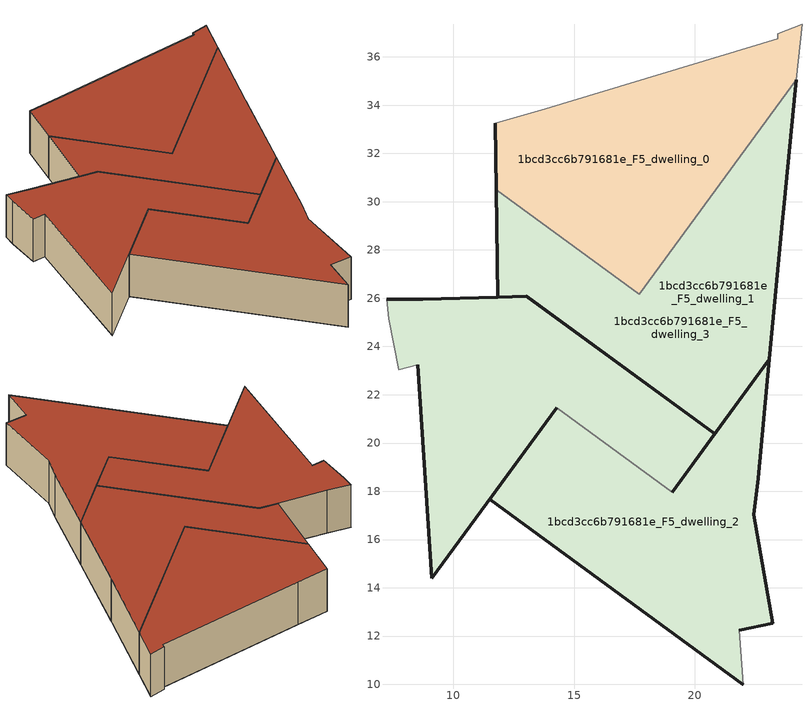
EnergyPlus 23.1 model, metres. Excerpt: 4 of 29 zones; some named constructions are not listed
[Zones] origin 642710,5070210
1bcd3cc6b791681e_F5_dwelling_0
 floor to 1bcd3cc6b791681e_F4_dwelling_0 (EU_floor_Construction): 17.71,26.16 24.21,35.05 24.44,37.35 23.44,36.95 23.44,36.75 13.83,33.85 11.73,33.25 11.77,30.5 z15
 wall outside (EU_wall_Construction): 11.77,30.5 11.73,33.25 z15:18
 wall adiabatic (EU_wall_Construction): 11.73,33.25 13.83,33.85 23.44,36.75 23.44,36.95 24.44,37.35 24.21,35.05 z15:18
 wall to 1bcd3cc6b791681e_F5_dwelling_1 (EU_wall_Construction): 24.21,35.05 17.71,26.16 11.77,30.5 z15:18
 roof outside (EU_roof_Construction): 24.44,37.35 24.21,35.05 17.71,26.16 11.77,30.5 11.73,33.25 13.83,33.85 23.44,36.75 23.44,36.95 z18
1bcd3cc6b791681e_F5_dwelling_1
 floor outside (EU_floor_Construction): 23.09,23.47 23.64,29.35 23.66,29.52 24.21,35.05 17.71,26.16 11.77,30.5 11.83,26.05 13.02,26.08 20.83,20.37 z15
 floor to 1bcd3cc6b791681e_F4_dwelling_1 (EU_floor_Construction): 22.01,9.98 21.83,12.23 23.23,12.53 22.44,17.04 22.64,18.54 23.09,23.47 19.07,17.96 14.27,21.46 11.5,17.67 z15
 wall outside (EU_wall_Construction): 24.21,35.05 23.66,29.52 23.64,29.35 23.09,23.47 20.83,20.37 13.03,26.08 11.83,26.05 11.77,30.5 z15:18
 roof outside (EU_roof_Construction): 23.09,23.47 22.64,18.54 22.44,17.04 23.23,12.53 21.83,12.23 22.01,9.98 11.5,17.67 14.27,21.46 19.07,17.96 z18; 24.21,35.05 23.66,29.52 23.64,29.35 23.09,23.47 20.83,20.37 13.02,26.08 11.83,26.05 11.77,30.5 17.71,26.16 z18
1bcd3cc6b791681e_F5_dwelling_2
 floor to 1bcd3cc6b791681e_F4_dwelling_2 (EU_floor_Construction): 22.01,9.98 21.83,12.23 23.23,12.53 22.44,17.04 22.64,18.54 23.09,23.47 19.07,17.96 14.27,21.46 11.5,17.67 z15; 19.07,17.96 20.83,20.37 13.03,26.08 11.83,26.05 8.73,25.95 7.23,25.95 7.33,25.15 7.73,23.04 8.53,23.25 9.1,14.39 14.27,21.46 z15
 wall outside (EU_wall_Construction): 7.23,25.95 8.73,25.95 11.82,26.05 / 11.83,26.05 13.03,26.08 20.83,20.37 19.07,17.96 / 14.28,21.46 9.1,14.39 8.53,23.25 z15:18; 11.83,26.05,18 11.82,26.05,15 11.83,26.05,15
 wall adiabatic (EU_wall_Construction): 8.53,23.25 7.73,23.04 7.33,25.15 7.23,25.95 z15:18
 wall to 1bcd3cc6b791681e_F5_dwelling_3 (EU_wall_Construction): 19.07,17.96 14.27,21.46 z15:18
 roof outside (EU_roof_Construction): 20.83,20.37 19.07,17.96 14.27,21.46 9.1,14.39 8.53,23.25 7.73,23.04 7.33,25.15 7.23,25.95 8.73,25.95 11.83,26.05 13.03,26.08 z18; 23.09,23.47 22.64,18.54 22.44,17.04 23.23,12.53 21.83,12.23 22.01,9.98 11.5,17.67 14.27,21.46 19.07,17.96 z18
1bcd3cc6b791681e_F5_dwelling_3
 floor outside (EU_floor_Construction): 22.01,9.98 21.83,12.23 23.23,12.53 22.44,17.04 22.64,18.54 23.09,23.47 19.07,17.96 14.27,21.46 11.5,17.67 z15
 floor to 1bcd3cc6b791681e_F4_dwelling_3 (EU_floor_Construction): 23.09,23.47 23.64,29.35 23.66,29.52 24.21,35.05 17.71,26.16 11.77,30.5 11.83,26.05 13.02,26.08 20.83,20.37 z15; 19.07,17.96 20.83,20.37 13.03,26.08 11.83,26.05 8.73,25.95 7.23,25.95 7.33,25.15 7.73,23.04 8.53,23.25 9.1,14.39 14.27,21.46 z15
 wall outside (EU_wall_Construction): 19.07,17.96 23.09,23.47 22.64,18.54 22.44,17.04 23.23,12.53 21.83,12.23 / 22.01,9.98 11.5,17.67 14.28,21.46 z15:18
 wall adiabatic (EU_wall_Construction): 21.83,12.23 22.01,9.98 z15:18
 roof outside (EU_roof_Construction): 24.21,35.05 23.66,29.52 23.64,29.35 23.09,23.47 20.83,20.37 13.02,26.08 11.83,26.05 11.77,30.5 17.71,26.16 z18; 23.09,23.47 22.64,18.54 22.44,17.04 23.23,12.53 21.83,12.23 22.01,9.98 11.5,17.67 14.27,21.46 19.07,17.96 z18; 20.83,20.37 19.07,17.96 14.27,21.46 9.1,14.39 8.53,23.25 7.73,23.04 7.33,25.15 7.23,25.95 8.73,25.95 11.83,26.05 13.03,26.08 z18
[HVACTEMPLATE:THERMOSTAT] Constant Heating Setpoint=20; Constant Cooling Setpoint=50
EU_HeatOnly_1bcd3cc6b791681e_F0_dwelling_0; EU_HeatOnly_1bcd3cc6b791681e_F0_dwelling_1; EU_HeatOnly_1bcd3cc6b791681e_F0_dwelling_2; EU_HeatOnly_1bcd3cc6b791681e_F0_dwelling_3; EU_HeatOnly_1bcd3cc6b791681e_F0_dwelling_4; EU_HeatOnly_1bcd3cc6b791681e_F1_dwelling_0; EU_HeatOnly_1bcd3cc6b791681e_F1_dwelling_1; EU_HeatOnly_1bcd3cc6b791681e_F1_dwelling_2; EU_HeatOnly_1bcd3cc6b791681e_F1_dwelling_3; EU_HeatOnly_1bcd3cc6b791681e_F1_dwelling_4; EU_HeatOnly_1bcd3cc6b791681e_F2_dwelling_0; EU_HeatOnly_1bcd3cc6b791681e_F2_dwelling_1; EU_HeatOnly_1bcd3cc6b791681e_F2_dwelling_2; EU_HeatOnly_1bcd3cc6b791681e_F2_dwelling_3; EU_HeatOnly_1bcd3cc6b791681e_F2_dwelling_4; EU_HeatOnly_1bcd3cc6b791681e_F3_dwelling_0; EU_HeatOnly_1bcd3cc6b791681e_F3_dwelling_1; EU_HeatOnly_1bcd3cc6b791681e_F3_dwelling_2; EU_HeatOnly_1bcd3cc6b791681e_F3_dwelling_3; EU_HeatOnly_1bcd3cc6b791681e_F3_dwelling_4; EU_HeatOnly_1bcd3cc6b791681e_F4_dwelling_0; EU_HeatOnly_1bcd3cc6b791681e_F4_dwelling_1; EU_HeatOnly_1bcd3cc6b791681e_F4_dwelling_2; EU_HeatOnly_1bcd3cc6b791681e_F4_dwelling_3; EU_HeatOnly_1bcd3cc6b791681e_F4_dwelling_4; EU_HeatOnly_1bcd3cc6b791681e_F5_dwelling_0; EU_HeatOnly_1bcd3cc6b791681e_F5_dwelling_1; EU_HeatOnly_1bcd3cc6b791681e_F5_dwelling_2; EU_HeatOnly_1bcd3cc6b791681e_F5_dwelling_3
[SCHEDULE:CONSTANT]
Name | Hourly Value
EU_AlwaysOn | 1
EU_CoolingOff | 0
[SCHEDULE:FILE] Column Number=1; Rows to Skip at Top=0; Number of Hours of Data=8760; Column Separator=Comma; Interpolate to Timestep=No; Minutes per Item=60; Adjust Schedule for Daylight Savings=Yes
Name | File
EU_Step8_GainSchedule_1bcd3cc6b791681e_F1_dwelling_3_f000 | ../../schedules/1bcd3cc6b791681e/1bcd3cc6b791681e_F1_dwelling_3_f000_gain.csv
EU_Step8_GainSchedule_1bcd3cc6b791681e_F1_dwelling_4_f000 | ../../schedules/1bcd3cc6b791681e/1bcd3cc6b791681e_F1_dwelling_4_f000_gain.csv
EU_Step8_GainSchedule_1bcd3cc6b791681e_F2_dwelling_0_f000 | ../../schedules/1bcd3cc6b791681e/1bcd3cc6b791681e_F2_dwelling_0_f000_gain.csv
EU_Step8_GainSchedule_1bcd3cc6b791681e_F2_dwelling_1_f000 | ../../schedules/1bcd3cc6b791681e/1bcd3cc6b791681e_F2_dwelling_1_f000_gain.csv
EU_Step8_GainSchedule_1bcd3cc6b791681e_F2_dwelling_2_f000 | ../../schedules/1bcd3cc6b791681e/1bcd3cc6b791681e_F2_dwelling_2_f000_gain.csv
EU_Step8_GainSchedule_1bcd3cc6b791681e_F2_dwelling_3_f000 | ../../schedules/1bcd3cc6b791681e/1bcd3cc6b791681e_F2_dwelling_3_f000_gain.csv
EU_Step8_GainSchedule_1bcd3cc6b791681e_F2_dwelling_4_f000 | ../../schedules/1bcd3cc6b791681e/1bcd3cc6b791681e_F2_dwelling_4_f000_gain.csv
EU_Step8_GainSchedule_1bcd3cc6b791681e_F3_dwelling_0_f000 | ../../schedules/1bcd3cc6b791681e/1bcd3cc6b791681e_F3_dwelling_0_f000_gain.csv
EU_Step8_GainSchedule_1bcd3cc6b791681e_F3_dwelling_1_f000 | ../../schedules/1bcd3cc6b791681e/1bcd3cc6b791681e_F3_dwelling_1_f000_gain.csv
EU_Step8_GainSchedule_1bcd3cc6b791681e_F3_dwelling_2_f000 | ../../schedules/1bcd3cc6b791681e/1bcd3cc6b791681e_F3_dwelling_2_f000_gain.csv
EU_Step8_GainSchedule_1bcd3cc6b791681e_F3_dwelling_3_f000 | ../../schedules/1bcd3cc6b791681e/1bcd3cc6b791681e_F3_dwelling_3_f000_gain.csv
EU_Step8_GainSchedule_1bcd3cc6b791681e_F3_dwelling_4_f000 | ../../schedules/1bcd3cc6b791681e/1bcd3cc6b791681e_F3_dwelling_4_f000_gain.csv
EU_Step8_GainSchedule_1bcd3cc6b791681e_F4_dwelling_0_f000 | ../../schedules/1bcd3cc6b791681e/1bcd3cc6b791681e_F4_dwelling_0_f000_gain.csv
EU_Step8_GainSchedule_1bcd3cc6b791681e_F4_dwelling_1_f000 | ../../schedules/1bcd3cc6b791681e/1bcd3cc6b791681e_F4_dwelling_1_f000_gain.csv
EU_Step8_GainSchedule_1bcd3cc6b791681e_F4_dwelling_2_f000 | ../../schedules/1bcd3cc6b791681e/1bcd3cc6b791681e_F4_dwelling_2_f000_gain.csv
EU_Step8_GainSchedule_1bcd3cc6b791681e_F4_dwelling_3_f000 | ../../schedules/1bcd3cc6b791681e/1bcd3cc6b791681e_F4_dwelling_3_f000_gain.csv
EU_Step8_GainSchedule_1bcd3cc6b791681e_F4_dwelling_4_f000 | ../../schedules/1bcd3cc6b791681e/1bcd3cc6b791681e_F4_dwelling_4_f000_gain.csv
EU_Step8_GainSchedule_1bcd3cc6b791681e_F5_dwelling_0_f000 | ../../schedules/1bcd3cc6b791681e/1bcd3cc6b791681e_F5_dwelling_0_f000_gain.csv
EU_Step8_GainSchedule_1bcd3cc6b791681e_F5_dwelling_1_f000 | ../../schedules/1bcd3cc6b791681e/1bcd3cc6b791681e_F5_dwelling_1_f000_gain.csv
EU_Step8_GainSchedule_1bcd3cc6b791681e_F5_dwelling_2_f000 | ../../schedules/1bcd3cc6b791681e/1bcd3cc6b791681e_F5_dwelling_2_f000_gain.csv
EU_Step8_GainSchedule_1bcd3cc6b791681e_F5_dwelling_3_f000 | ../../schedules/1bcd3cc6b791681e/1bcd3cc6b791681e_F5_dwelling_3_f000_gain.csv
